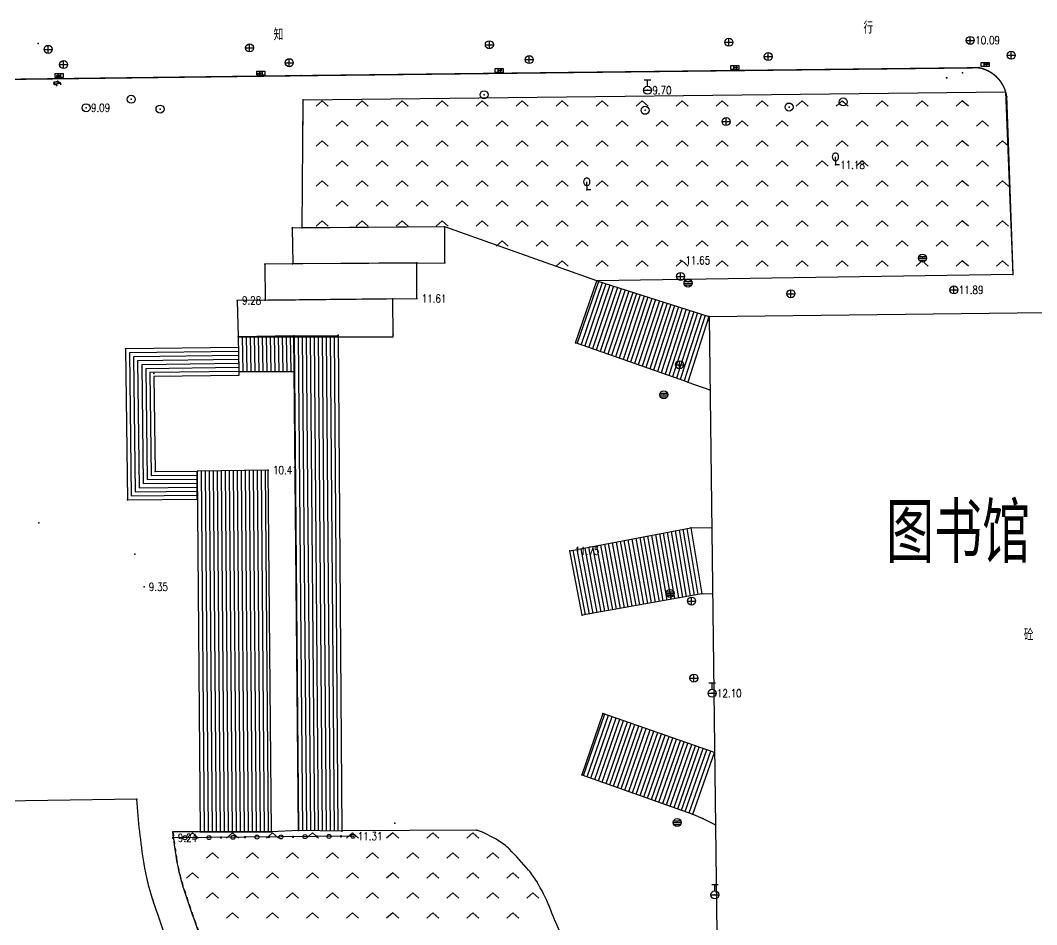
# Model space of a CAD drawing. Extents: x 940 to 2162, y 608 to 1562.
# Drawn here: x 1212.4 to 1339.4, y 1089.5 to 1202.5 of the extents above; entities that cross this region are included whole.
import ezdxf
from ezdxf.enums import TextEntityAlignment as Align

# ---------------------------------------------------------------- set-up
doc = ezdxf.new("R2010")
doc.units = 0
doc.header["$LTSCALE"] = 0.5
doc.header["$PDSIZE"] = 0.2
doc.linetypes.add('X6', pattern=[2, 1, -1])
doc.layers.get('0').update_dxf_attribs({"linetype": 'CONTINUOUS'})
doc.layers.add('ASSIST', color=7, linetype='CONTINUOUS', plot=False)
for name, color, linetype in [('COMPONENT', 4, 'CONTINUOUS'), ('DLSS', 4, 'CONTINUOUS'), ('GCD', 1, 'CONTINUOUS'), ('GXYZ', 2, 'CONTINUOUS'), ('JMD', 6, 'CONTINUOUS'), ('SXSS', 5, 'CONTINUOUS'), ('ZBTZ', 3, 'CONTINUOUS'), ('ZDH', 1, 'CONTINUOUS')]:
    doc.layers.add(name, color=color, linetype=linetype)
doc.styles.add('HZ', font='rs.shx', dxfattribs={"width": 0.8, "bigfont": 'hztxt.shx'})
doc.linetypes.add('653', pattern='A,2,[158,AAA.SHX,S=1,R=0,X=0,Y=0],2,[150,AAA.SHX,S=2.6,R=0,X=0,Y=2.6],1e-12', length=4.000000000001)

# ---------------------------------------------------------------- blocks, each defined once
blk = doc.blocks.new('gc041')
for p, q in [((-1, 0.5), (1, 0.5)), ((-1, -0.5), (-1, 0.5)), ((-0.3300000000000001, 0.5), (-0.3300000000000001, -0.5)), ((0.3300000000000001, 0.5), (0.3300000000000001, -0.5)), ((1, 0.5), (1, -0.5)), ((1, -0.5), (-1, -0.5))]:
    blk.add_line(p, q)
blk = doc.blocks.new('gc043')
for p, q in [((-1, 0), (1, 0)), ((-8.881784197001252e-16, -1), (-8.881784197001252e-16, 1))]:
    blk.add_line(p, q)
blk.add_circle((0, 0), 1)
blk = doc.blocks.new('gc170')
at = {"linetype": 'Continuous'}
blk.add_circle((0, 0), 0.5, dxfattribs=at)
blk = doc.blocks.new('gc253')
at = {"const_width": 0.3}
blk.add_lwpolyline([(-0.15, 0, 0.9999999999999999), (0.15, 0, 0.9999999999999999)], format="xyb", close=True, dxfattribs=at)
blk = doc.blocks.new('gcbj0103')
for p, q in [((-1, 0), (1, 0)), ((-0.9009279699931145, 0.4339686542644392), (0.9009279699931145, 0.4339686542644392)), ((-0.8840719287007586, -0.4673508584386283), (0.8840719287007586, -0.4673508584386283))]:
    blk.add_line(p, q)
blk.add_circle((0, 0), 1)
blk = doc.blocks.new('gcbj0102')
for p, q in [((-1, 0), (1, 0)), ((-8.881784197001252e-16, -1), (-8.881784197001252e-16, 1))]:
    blk.add_line(p, q)
blk.add_circle((0, 0), 1)
blk = doc.blocks.new('gc133')
for p, q in [((-0.8, 2.6), (0.8, 2.6)), ((0, 1), (0, 2.6)), ((-1, 0), (1, 0))]:
    blk.add_line(p, q)
blk.add_circle((0, 0), 1)
blk = doc.blocks.new('gc188')
blk.add_circle((0, 0), 1)
blk = doc.blocks.new('gcbj0612')
for p, q in [((-0.7458569407542344, 0.2598197386311203), (0.1571368456564155, 0.5260803049821767)), ((-0.5670090337425311, -0.3368004811462534), (0.3359847526681197, -0.07053991479519683))]:
    blk.add_line(p, q)
at = {"flags": 128}
for points in [[(-0.7347474870311482, 0.2633573525126936), (-0.7654477018694417, 0.2497338557431057), (-0.7922594463429147, 0.2256723448834808), (-0.8142136741489769, 0.1920424656279407), (-0.8305169022935347, 0.1500596894345765), (-0.8405798896337973, 0.1012413832200727), (-0.8440389335884295, 0.0473519677658778), (-0.8407690152964601, -0.009660853045991229), (-0.8308883181246497, -0.06773648732593768), (-0.814753956212693, -0.1247759303364951), (-0.792949067437758, -0.1787176279924427), (-0.7662617372922544, -0.2276119867967721), (-0.7356565154208012, -0.2696918372292857), (-0.7022395542829606, -0.3034363038573714), (-0.667218629921297, -0.32762577373674), (-0.6318594897883695, -0.341385976400902), (-0.597440105335923, -0.3442195822737164), (-0.5652044827969005, -0.3360241774560515), (-0.5363177015589574, -0.3170959652309367), (-0.5118238051598076, -0.2881190605051636), (-0.4926080668335409, -0.2501407641141103), (-0.4793649934293864, -0.2045337106408359), (-0.4725732241246614, -0.1529462578258831), (-0.4724782311578211, -0.09724291062378158), (-0.4790834478221888, -0.03943693313607093), (-0.4921501443777901, 0.01838241599883774), (-0.5112060563661598, 0.07412539485636405), (-0.5355624534783437, 0.1257773069436822), (-0.564339032062734, 0.1714713175802123), (-0.5964957315926463, 0.2095559261669666), (-0.6308703251636065, 0.2386546557211399), (-0.66622042540183, 0.2577158023406442), (-0.7012683875809196, 0.2660504465233174)], [(-0.7125718318520766, 0.1761321249843057), (-0.7241168407460936, 0.1668597046865807), (-0.745193987841973, 0.1209817677679187), (-0.7534887512468319, 0.03866720824729918), (-0.7401951170540225, -0.05999870397622241), (-0.7047586472457568, -0.1530508592238461), (-0.6581541844915546, -0.221393572121191), (-0.6178041203861657, -0.2514852704528304), (-0.6030864599991925, -0.255005689588497), (-0.5915354121203765, -0.2446691776438211), (-0.5705369717625195, -0.1991121883041005), (-0.5617865780718726, -0.1168371180043832), (-0.5758802286178867, -0.01824664557686012), (-0.6106642327333984, 0.07512669735982255), (-0.6576933486222306, 0.1429505950606318), (-0.6978411817650052, 0.1735142059068034)]]:
    blk.add_lwpolyline(points, close=True, dxfattribs=at)
blk.add_lwpolyline([(0.2976538328897113, -0.08184233189102658), (0.3292567688137712, -0.07128064146669666), (0.3572731540031045, -0.05010334967069735), (0.3806905114285786, -0.01907577727292048), (0.3986625671574198, 0.02068077816771621), (0.4105398336319445, 0.06772956459097876), (0.4158930813354581, 0.1203702978531348), (0.4145288506087493, 0.1767006078638088), (0.4064964430395817, 0.2346847878555393), (0.3920861397651343, 0.2922273622736473), (0.3718187110757077, 0.347248814635126), (0.3464265964294601, 0.3977607386466923), (0.3168274350088444, 0.4419376967148312), (0.2840909033912433, 0.4781831889713879), (0.2494000587788014, 0.5051873487768452), (0.2140085847946537, 0.5219742796581471), (0.1791954849288626, 0.5279373229834932), (0.1462188609561151, 0.522860981844562)], dxfattribs=at)
at = {"extrusion": (0, 0, -1), "flags": 128}
blk.add_lwpolyline([(-0.4023446645690179, 0.2541732805644537), (-0.506423858782463, 0.2825473205747729), (-0.605374279677756, 0.2943829550181719), (-0.694067153936745, 0.2731417783277305), (-0.7671658848188543, 0.2032230796242877), (-0.8136418622158144, 0.0947083865141137), (-0.8162163030180236, -0.01412013098298046), (-0.7955409019545915, -0.05623803400928667), (-0.7572906624563336, -0.08353754529338582), (-0.7022098950160722, -0.09255065438953097), (-0.6427814281366047, -0.08578044505304958), (-0.5944132513682155, -0.06721795822032182), (-0.5725133542611899, -0.04085423482772797), (-0.5878949997979642, -0.01110048940547274), (-0.6314281318417642, 0.01580830840407455), (-0.6885730347363492, 0.03314249225611873), (-0.7452185545258577, 0.03448630897047184), (-0.7945621382187175, 0.01877631431858339), (-0.8359231746992085, -0.01056765322274296), (-0.8927311324439069, -0.09592453278434072), (-0.9118600060691657, -0.1933414949939753), (-0.8975803125531636, -0.286512028175167), (-0.8661122684509532, -0.3768418472422602)], dxfattribs=at)
blk.add_lwpolyline([(-0.09282248118870484, -0.1969798290674589), (-0.2215975466818496, -0.5397991055343048), (0.05032784705915372, -0.5397991055343048)], close=True)
blk = doc.blocks.new('gc143')
for p, q in [((2.498001805406602e-16, 1), (9.593355060531668e-17, 2)), ((2.498001805406602e-16, 1), (2.498001805406602e-16, 0)), ((1, 0), (0, 0))]:
    blk.add_line(p, q)
for centre, start, end in [((0.2249999999999998, 2), 102.6803834918198, 257.3196165081802), ((-0.2249999999999998, 2), 282.6803834918198, 77.31961650818025)]:
    blk.add_arc(centre, 1.025, start, end)
blk = doc.blocks.new('gc211')
for p, q in [((0, 0), (-1.5, -1.322875655532295)), ((1.5, -1.322875655532295), (0, 0))]:
    blk.add_line(p, q)
blk = doc.blocks.new('GC200')
at = {"linetype": 'Continuous', "const_width": 0.2, "flags": 128}
blk.add_lwpolyline([(-0.1, 0, 1), (0.1, 0, 1)], format="xyb", close=True, dxfattribs=at)

msp = doc.modelspace()

# ---------------------------------------------------------------- linework, layer by layer
at = {"layer": 'ASSIST', "linetype": 'Continuous', "flags": 128}
for points in [[(1284.404, 1169.966), (1298.422, 1165.515), (1295.791, 1157.315), (1281.764, 1162.245)], [(1246.557, 1163.095), (1239.591, 1162.991), (1239.664336499886, 1158.642220064942), (1246.63, 1158.636)], [(1246.557, 1163.095), (1252.085, 1163.163), (1252.559, 1101.186), (1247.114, 1101.293)], [(1243.349, 1146.323), (1234.456774915872, 1146.197842295559), (1234.846, 1101.117), (1243.755, 1101.129)], [(1281.046, 1136.227), (1296.152, 1139.122), (1297.538, 1130.878), (1282.584, 1128.178)], [(1282.52, 1108.229), (1296.412, 1103.335), (1299.108, 1111.042), (1285.178, 1115.92)]]:
    msp.add_lwpolyline(points, close=True, dxfattribs=at)
at = {"layer": 'ASSIST', "linetype": 'Continuous', "elevation": 11.308, "flags": 128}
msp.add_lwpolyline([(1253.943, 1100.563), (1231.46, 1100.355)], dxfattribs=at)
at = {"layer": 'DLSS', "linetype": 'Continuous', "const_width": 0.175, "elevation": 8.675, "flags": 128}
for points in [[(1247.448, 1195.631), (1332.134, 1196.623)], [(1185.317057667179, 1194.846616065992), (1247.448, 1195.631)]]:
    msp.add_lwpolyline(points, dxfattribs=at)
at = {"layer": 'DLSS', "linetype": 'Continuous', "const_width": 0.175, "flags": 128}
msp.add_lwpolyline([(1332.134, 1196.623, -0.07252902383350074), (1333.310578786159, 1196.226751457257, -0.07252902383337431), (1334.325, 1195.511, -0.08404957949850109), (1335.187057903323, 1194.3623725302, -0.08404957949852739), (1335.623, 1192.994)], format="xyb", dxfattribs=at)
at = {"layer": 'DLSS', "linetype": 'Continuous', "flags": 128}
for points, const_width in [([(1247.723, 1192.593), (1247.582, 1176.622)], 0.125), ([(1335.623, 1192.994), (1336.411, 1170.791)], 0.175)]:
    msp.add_lwpolyline(points, dxfattribs=dict(at, const_width=const_width))
at = {"layer": 'DLSS', "linetype": '653', "flags": 128}
for points in [[(1246.357, 1176.587), (1246.414, 1172.132), (1265.403, 1172.24), (1265.403, 1176.754)], [(1242.921, 1172.075), (1242.96, 1167.589), (1261.939, 1167.763), (1261.911, 1172.24)], [(1239.47, 1167.531), (1239.591, 1162.991), (1258.972, 1162.989193511341), (1258.919, 1167.739)]]:
    msp.add_lwpolyline(points, close=True, dxfattribs=at)
at = {"layer": 'DLSS', "linetype": 'X6'}
msp.add_lwpolyline([(1231.442339983539, 1101.112415431564, 0.0101547436188976), (1231.905351416503, 1097.767838148523, 0.0407305857651772), (1232.847726063878, 1093.905033140159, 0.00828860854737211), (1236.331217537194, 1083.971487408254, 0.0258568189822041), (1237.51280466065, 1081.219523863923, 0.02068387521113871), (1241.734020343857, 1073.467287938471, 0.01668109242126981), (1247.750201564051, 1064.149936484005, 0.01010967273628), (1252.129323546619, 1058.104853257066, 0.01506116806853047), (1255.184301188967, 1054.305792788173, 0.030344512713543), (1256.101985990634, 1053.355703959111, 0.007073028275901927), (1261.838761646741, 1048.243117166788, 0.06529619797179755), (1266.378797715239, 1045.246673112288, 0.04505170590549292), (1274.487899702196, 1042.167262239058, 0.04505170590549292)], format="xyb", dxfattribs=at)
at = {"layer": 'JMD', "linetype": 'Continuous'}
for p, q in [((1284.601937339563, 1169.903150870424), (1281.962064421605, 1162.175387281777)), ((1285.078491224406, 1169.751835323168), (1282.438924269135, 1162.007787720337)), ((1284.404, 1169.966), (1298.422, 1165.515)), ((1285.555045109249, 1169.600519775912), (1282.915784116666, 1161.840188158896)), ((1286.031598994091, 1169.449204228656), (1283.392643964197, 1161.672588597455)), ((1286.508152878934, 1169.2978886814), (1283.869503811728, 1161.504989036015)), ((1286.984706763777, 1169.146573134144), (1284.346363659259, 1161.337389474574)), ((1287.461260648619, 1168.995257586888), (1284.82322350679, 1161.169789913134)), ((1287.937814533462, 1168.843942039632), (1285.300083354321, 1161.002190351693)), ((1288.414368418304, 1168.692626492376), (1285.776943201852, 1160.834590790252)), ((1288.890922303147, 1168.54131094512), (1286.253803049382, 1160.666991228812)), ((1289.36747618799, 1168.389995397864), (1286.730662896913, 1160.499391667371)), ((1289.844030072832, 1168.238679850608), (1287.207522744444, 1160.331792105931)), ((1290.320583957675, 1168.087364303352), (1287.684382591975, 1160.16419254449)), ((1290.797137842518, 1167.936048756096), (1288.161242439506, 1159.996592983049)), ((1291.27369172736, 1167.78473320884), (1288.638102287037, 1159.828993421609)), ((1291.750245612203, 1167.633417661584), (1289.114962134568, 1159.661393860168)), ((1292.226799497046, 1167.482102114328), (1289.591821982099, 1159.493794298728)), ((1292.703353381888, 1167.330786567072), (1290.068681829629, 1159.326194737287)), ((1293.179907266731, 1167.179471019816), (1290.54554167716, 1159.158595175847)), ((1293.656461151573, 1167.02815547256), (1291.022401524691, 1158.990995614406)), ((1294.133015036416, 1166.876839925304), (1291.499261372222, 1158.823396052965)), ((1294.609568921259, 1166.725524378048), (1291.976121219753, 1158.655796491525)), ((1295.086122806101, 1166.574208830792), (1292.452981067284, 1158.488196930084)), ((1295.562676690944, 1166.422893283536), (1292.929840914815, 1158.320597368644)), ((1296.039230575787, 1166.27157773628), (1293.406700762346, 1158.152997807203)), ((1296.515784460629, 1166.120262189024), (1293.883560609876, 1157.985398245762)), ((1296.992338345472, 1165.968946641768), (1294.360420457407, 1157.817798684322)), ((1297.468892230315, 1165.817631094512), (1294.837280304938, 1157.650199122881)), ((1297.945446115157, 1165.666315547256), (1295.314140152469, 1157.482599561441)), ((1298.422, 1165.515), (1295.791, 1157.315)), ((1246.557, 1163.095), (1239.591, 1162.991)), ((1239.591, 1162.991), (1239.664336499886, 1158.642220064942)), ((1240.090944285639, 1162.998463997374), (1240.164256635196, 1158.641773655823)), ((1240.590888571278, 1163.005927994748), (1240.664176770505, 1158.641327246704)), ((1241.090832856917, 1163.013391992122), (1241.164096905815, 1158.640880837585)), ((1241.590777142556, 1163.020855989495), (1241.664017041125, 1158.640434428466)), ((1242.090721428195, 1163.02831998687), (1242.163937176434, 1158.639988019346)), ((1242.590665713835, 1163.035783984243), (1242.663857311744, 1158.639541610227)), ((1243.090609999474, 1163.043247981617), (1243.163777447054, 1158.639095201108)), ((1243.590554285113, 1163.050711978991), (1243.663697582363, 1158.638648791989)), ((1244.090498570752, 1163.058175976365), (1244.163617717673, 1158.63820238287)), ((1244.590442856391, 1163.065639973739), (1244.663537852982, 1158.63775597375)), ((1245.09038714203, 1163.073103971113), (1245.163457988292, 1158.637309564631)), ((1245.590331427669, 1163.080567968487), (1245.663378123602, 1158.636863155512)), ((1246.090275713308, 1163.08803196586), (1246.163298258911, 1158.636416746393)), ((1246.557, 1163.095), (1252.085, 1163.163)), ((1246.585416068817, 1163.095349546433), (1247.141989416553, 1101.292449978407)), ((1247.085378244379, 1163.101499587666), (1247.634444924139, 1101.282772707643)), ((1247.585340419941, 1163.107649628899), (1248.126900431725, 1101.273095436879)), ((1248.085302595503, 1163.113799670133), (1248.619355939311, 1101.263418166114)), ((1248.585264771065, 1163.119949711366), (1249.111811446897, 1101.25374089535)), ((1249.085226946627, 1163.1260997526), (1249.604266954484, 1101.244063624586)), ((1249.585189122189, 1163.132249793833), (1250.09672246207, 1101.234386353821)), ((1250.085151297752, 1163.138399835066), (1250.589177969656, 1101.224709083057)), ((1250.585113473314, 1163.1445498763), (1251.081633477242, 1101.215031812293)), ((1251.085075648876, 1163.150699917533), (1251.574088984828, 1101.205354541529)), ((1251.585037824438, 1163.156849958767), (1252.066544492414, 1101.195677270764)), ((1252.085, 1163.163), (1252.559, 1101.186)), ((1295.791, 1157.315), (1281.764, 1162.245)), ((1239.628, 1161.642), (1239.670392583201, 1158.142256742432)), ((1239.664336499886, 1158.642220064942), (1246.63, 1158.636)), ((1243.349, 1146.323), (1234.456774915872, 1146.197842295559)), ((1234.49, 1142.698), (1234.456774915872, 1146.197842295559)), ((1234.456774915872, 1146.197842295559), (1234.846, 1101.117)), ((1234.956725397111, 1146.204879078139), (1235.346893622824, 1101.117674679927)), ((1235.456675878349, 1146.211915860718), (1235.847787245648, 1101.118349359855)), ((1235.956626359588, 1146.218952643298), (1236.348680868472, 1101.119024039782)), ((1236.456576840827, 1146.225989425878), (1236.849574491297, 1101.11969871971)), ((1236.956527322066, 1146.233026208457), (1237.350468114121, 1101.120373399637)), ((1237.456477803305, 1146.240062991037), (1237.851361736945, 1101.121048079565)), ((1237.956428284544, 1146.247099773617), (1238.352255359769, 1101.121722759492)), ((1238.456378765782, 1146.254136556196), (1238.853148982593, 1101.12239743942)), ((1238.956329247021, 1146.261173338776), (1239.354042605417, 1101.123072119347)), ((1239.45627972826, 1146.268210121355), (1239.854936228242, 1101.123746799275)), ((1239.956230209499, 1146.275246903935), (1240.355829851066, 1101.124421479202)), ((1240.456180690738, 1146.282283686515), (1240.85672347389, 1101.12509615913)), ((1240.956131171976, 1146.289320469094), (1241.357617096714, 1101.125770839057)), ((1241.456081653215, 1146.296357251674), (1241.858510719538, 1101.126445518985)), ((1241.956032134454, 1146.303394034253), (1242.359404342362, 1101.127120198912)), ((1242.455982615693, 1146.310430816833), (1242.860297965186, 1101.127794878839)), ((1242.955933096932, 1146.317467599413), (1243.361191588011, 1101.128469558767)), ((1281.046, 1136.227), (1296.152, 1139.122)), ((1289.768175683069, 1137.898567496524), (1291.218411172026, 1129.736974867224)), ((1290.259239092064, 1137.992677689099), (1291.704533389562, 1129.824746031284)), ((1290.750302501059, 1138.086787881674), (1292.190655607099, 1129.912517195344)), ((1291.241365910053, 1138.180898074249), (1292.676777824635, 1130.000288359403)), ((1291.732429319048, 1138.275008266824), (1293.162900042171, 1130.088059523463)), ((1292.223492728043, 1138.369118459399), (1293.649022259708, 1130.175830687522)), ((1292.714556137037, 1138.463228651974), (1294.135144477244, 1130.263601851582)), ((1293.205619546032, 1138.557338844549), (1294.621266694781, 1130.351373015642)), ((1293.696682955027, 1138.651449037125), (1295.107388912317, 1130.439144179702)), ((1294.187746364021, 1138.7455592297), (1295.593511129854, 1130.526915343761)), ((1294.678809773016, 1138.839669422275), (1296.07963334739, 1130.614686507821)), ((1295.169873182011, 1138.93377961485), (1296.565755564927, 1130.702457671881)), ((1295.660936591005, 1139.027889807425), (1297.051877782463, 1130.79022883594)), ((1296.152, 1139.122), (1297.538, 1130.878)), ((1283.384351366138, 1136.675134993047), (1284.898822344051, 1128.595949734448)), ((1283.875414775133, 1136.769245185622), (1285.384944561587, 1128.683720898508)), ((1284.366478184128, 1136.863355378197), (1285.871066779124, 1128.771492062568)), ((1284.857541593123, 1136.957465570773), (1286.35718899666, 1128.859263226627)), ((1285.348605002117, 1137.051575763348), (1286.843311214197, 1128.947034390687)), ((1285.839668411112, 1137.145685955923), (1287.329433431733, 1129.034805554747)), ((1286.330731820106, 1137.239796148498), (1287.81555564927, 1129.122576718806)), ((1286.821795229101, 1137.333906341073), (1288.301677866806, 1129.210347882866)), ((1287.312858638096, 1137.428016533648), (1288.787800084343, 1129.298119046926)), ((1287.803922047091, 1137.522126726223), (1289.27392230188, 1129.385890210985)), ((1288.294985456085, 1137.616236918798), (1289.760044519416, 1129.473661375045)), ((1288.78604886508, 1137.710347111373), (1290.246166736953, 1129.561432539105)), ((1289.277112274075, 1137.804457303949), (1290.732288954489, 1129.649203703164)), ((1281.42009773016, 1136.298694222747), (1282.954333473905, 1128.244865078209)), ((1281.911161139154, 1136.392804415322), (1283.440455691441, 1128.332636242269)), ((1282.402224548149, 1136.486914607897), (1283.926577908978, 1128.420407406329)), ((1282.893287957144, 1136.581024800472), (1284.412700126514, 1128.508178570389)), ((1297.538, 1130.878), (1282.584, 1128.178)), ((1282.735843559411, 1108.152960669468), (1285.394433975137, 1115.844209265563)), ((1283.207435160811, 1107.986824094658), (1285.867315562201, 1115.678615842612)), ((1283.67902676221, 1107.820687519849), (1286.340197149265, 1115.513022419662)), ((1284.15061836361, 1107.65455094504), (1286.813078736329, 1115.347428996711)), ((1284.622209965009, 1107.488414370231), (1287.285960323394, 1115.181835573761)), ((1299.108, 1111.042), (1285.178, 1115.92)), ((1285.093801566409, 1107.322277795421), (1287.758841910458, 1115.01624215081)), ((1285.565393167809, 1107.156141220612), (1288.231723497522, 1114.85064872786)), ((1286.036984769208, 1106.990004645803), (1288.704605084586, 1114.685055304909)), ((1286.508576370608, 1106.823868070994), (1289.177486671651, 1114.519461881959)), ((1286.980167972008, 1106.657731496185), (1289.650368258715, 1114.353868459008)), ((1287.451759573407, 1106.491594921375), (1290.123249845779, 1114.188275036058)), ((1287.923351174807, 1106.325458346566), (1290.596131432843, 1114.022681613108)), ((1288.394942776207, 1106.159321771757), (1291.069013019908, 1113.857088190157)), ((1288.866534377606, 1105.993185196948), (1291.541894606972, 1113.691494767207)), ((1289.338125979006, 1105.827048622138), (1292.014776194036, 1113.525901344256)), ((1289.809717580405, 1105.660912047329), (1292.4876577811, 1113.360307921306)), ((1290.281309181805, 1105.49477547252), (1292.960539368165, 1113.194714498356)), ((1290.752900783204, 1105.328638897711), (1293.433420955229, 1113.029121075405)), ((1291.224492384604, 1105.162502322901), (1293.906302542293, 1112.863527652455)), ((1291.696083986004, 1104.996365748092), (1294.379184129357, 1112.697934229504)), ((1292.167675587403, 1104.830229173283), (1294.852065716422, 1112.532340806554)), ((1292.639267188803, 1104.664092598474), (1295.324947303486, 1112.366747383603)), ((1293.110858790203, 1104.497956023665), (1295.79782889055, 1112.201153960653)), ((1293.582450391602, 1104.331819448855), (1296.270710477614, 1112.035560537703)), ((1294.054041993002, 1104.165682874046), (1296.743592064679, 1111.869967114752)), ((1294.525633594402, 1103.999546299237), (1297.216473651743, 1111.704373691802)), ((1294.997225195801, 1103.833409724428), (1297.689355238807, 1111.538780268851)), ((1295.468816797201, 1103.667273149618), (1298.162236825871, 1111.373186845901)), ((1295.9404083986, 1103.501136574809), (1298.635118412936, 1111.20759342295)), ((1296.412, 1103.335), (1299.108, 1111.042)), ((1282.52, 1108.229), (1296.412, 1103.335)), ((1234.846, 1101.117), (1243.755, 1101.129)), ((1252.559, 1101.186), (1247.114, 1101.293))]:
    msp.add_line(p, q, dxfattribs=at)
at = {"layer": 'JMD', "linetype": 'Continuous', "flags": 128}
msp.add_lwpolyline([(1298.439, 1165.505), (1299.459, 1085.039), (1379.986, 1086.001), (1378.968, 1166.442)], close=True, dxfattribs=at)
at = {"layer": 'JMD', "color": 7, "linetype": 'Continuous', "elevation": 9.345, "flags": 128}
msp.add_lwpolyline([(1239.628, 1161.642), (1225.511, 1161.471), (1225.747, 1142.615), (1234.49, 1142.698)], dxfattribs=at)
at = {"layer": 'JMD', "linetype": 'Continuous', "elevation": 9.345, "flags": 128}
for points in [[(1239.634056083314, 1161.14203667749), (1226.017220828512, 1160.977095200649), (1226.240722260658, 1143.119709588168), (1234.48525355941, 1143.197977470794)], [(1239.640112166629, 1160.642073354981), (1226.523441657024, 1160.483190401298), (1226.734444521316, 1143.624419176337), (1234.48050711882, 1143.697954941588)], [(1239.646168249943, 1160.142110032471), (1227.029662485536, 1159.989285601946), (1227.228166781974, 1144.129128764506), (1234.475760678231, 1144.197932412383)], [(1239.652224333257, 1159.642146709961), (1227.535883314048, 1159.495380802595), (1227.721889042632, 1144.633838352674), (1234.471014237641, 1144.697909883177)], [(1239.658280416572, 1159.142183387452), (1228.04210414256, 1159.001476003244), (1228.21561130329, 1145.138547940842), (1234.466267797051, 1145.197887353971)], [(1239.664336499886, 1158.642220064942), (1228.548324971073, 1158.507571203893), (1228.709333563949, 1145.643257529011), (1234.461521356462, 1145.697864824765)], [(1239.670392583201, 1158.142256742432), (1229.054545799585, 1158.013666404542), (1229.203055824607, 1146.147967117179), (1234.456774915872, 1146.197842295559)]]:
    msp.add_lwpolyline(points, dxfattribs=at)
at = {"layer": 'JMD', "linetype": 'Continuous', "flags": 128}
for points in [[(1295.791, 1157.315), (1298.547, 1156.373)], [(1296.152, 1139.122), (1298.773014007352, 1139.155224396484)], [(1297.538, 1130.878), (1298.87772216607, 1130.894982534355)], [(1296.412, 1103.335), (1297.65, 1102.785)], [(1297.65, 1102.785), (1299.244148427952, 1101.988261369034)]]:
    msp.add_lwpolyline(points, dxfattribs=at)
at = {"layer": 'SXSS', "linetype": 'Continuous', "flags": 128}
msp.add_lwpolyline([(1226.94, 1105.19), (1204.667, 1104.851)], dxfattribs=at)
msp.add_lwpolyline([(1273.379, 1038.205, -0.0450517059055253), (1264.578136954541, 1041.547105377339, -0.06529619797180936), (1259.145, 1045.133, -0.007073028275960347), (1253.321323756598, 1050.32303217654, -0.03034451271392348), (1252.057, 1051.632, -0.01506116806880666), (1248.846722736518, 1055.624185499768, -0.01010967273647279), (1244.37, 1061.804, -0.01668109242131779), (1238.204938636572, 1071.351924399052, -0.0206838752112171), (1233.821, 1079.403, -0.0258568189824147), (1232.471630786117, 1082.545734725809, -0.008288608547429337), (1228.943, 1092.608, -0.04073058576520912), (1227.842009878386, 1097.120971744071, -0.02327741048466224), (1226.94, 1105.19)], format="xyb", dxfattribs=at)
at = {"layer": 'ZBTZ', "linetype": 'Continuous', "flags": 128}
msp.add_lwpolyline([(1247.582, 1176.622), (1247.723, 1192.593), (1335.485815749684, 1193.621041390828), (1336.411, 1170.791), (1284.404, 1169.966), (1265.403, 1176.754)], close=True, dxfattribs=at)
msp.add_lwpolyline([(1281.254999999998, 1085.609000000005, -0.02251387275069664), (1278.493778335071, 1091.718504395878, 0.04250125277636865), (1276.900999999999, 1094.898000000002, 0.03830096972879477), (1275.882265383118, 1096.307246769825, 0.0187186937483034), (1273.486000000001, 1098.932, 0.06478926963487577), (1272.071224961378, 1100.039206577459, 0.03935774912512944), (1269.423, 1101.338), (1252.602000000004, 1101.221), (1252.558727978219, 1101.221567708741), (1252.559, 1101.186), (1247.113999999998, 1101.293), (1243.755000000002, 1101.129), (1234.846, 1101.117), (1231.399515627454, 1101.112357749189, 0.0101696306885328), (1231.863343192099, 1097.761150620828, 0.04073058576520844), (1232.80735766088, 1093.891623964804, 0.008288608547429396), (1236.29131579996, 1083.956747485939, 0.02585681898241449)], format="xyb", dxfattribs=at)
at = {"layer": 'ZDH', "linetype": 'Continuous'}
for p in [(1214.595, 1199.67, 8.979), (1215.85, 1198.922, 8.99), (1215.854, 1198.909, 8.961), (1215.854, 1198.909, 8.961), (1215.854, 1198.909, 8.961), (1215.854, 1198.909, 8.961), (1215.854, 1198.909, 8.961), (1215.854, 1198.909, 8.961), (1215.854, 1198.909, 8.961), (1241.021, 1199.092, 9.146), (1241.021, 1199.092, 9.146), (1241.021, 1199.092, 9.146), (1241.021, 1199.092, 9.146), (1241.021, 1199.092, 9.146), (1241.021, 1199.092, 9.146), (1241.021, 1199.092, 9.146), (1241.022, 1199.108, 9.176), (1270.98, 1199.491, 9.397), (1270.984, 1199.5, 9.424), (1270.984, 1199.5, 9.424), (1300.906, 1199.775, 9.708), (1300.906, 1199.775, 9.708), (1300.912, 1199.802, 9.687), (1331.069, 1200.038, 10.076), (1331.102, 1200.061, 10.091), (1331.102, 1200.061, 10.091), (1275.969, 1197.634, 9.436), (1275.969, 1197.634, 9.436), (1275.97, 1197.637, 9.41), (1305.808, 1198.029, 9.733), (1305.808, 1198.029, 9.733), (1305.821, 1198.022, 9.709), (1336.185, 1198.182, 10.135), (1336.225, 1198.159, 10.152), (1336.225, 1198.159, 10.152), (1217.759, 1197.011, 8.918), (1217.759, 1197.011, 8.918), (1217.759, 1197.011, 8.918), (1217.759, 1197.011, 8.918), (1217.759, 1197.011, 8.918), (1217.759, 1197.011, 8.918), (1217.759, 1197.011, 8.918), (1217.782, 1197.015, 8.941), (1245.973, 1197.243, 9.151), (1245.973, 1197.243, 9.151), (1245.973, 1197.243, 9.151), (1245.973, 1197.243, 9.151), (1245.973, 1197.243, 9.151), (1245.973, 1197.243, 9.151), (1245.973, 1197.243, 9.151), (1245.977, 1197.255, 9.19), (1301.64, 1196.657, 9.649), (1301.64, 1196.657, 9.649), (1301.641, 1196.65, 9.63), (1301.939, 1196.653, 9.646), (1301.939, 1196.653, 9.646), (1332.134, 1196.623, 10.055), (1332.134, 1196.623, 10.055), (1332.173, 1196.635, 10.055), (1332.173, 1196.635, 10.055), (1332.918, 1197.013, 10.047), (1332.936, 1197.049, 10.07), (1332.936, 1197.049, 10.07), (1333.251, 1197.049, 10.073), (1333.251, 1197.049, 10.073), (1216.916, 1195.618, 8.853), (1216.916, 1195.618, 8.853), (1216.916, 1195.618, 8.853), (1216.916, 1195.618, 8.853), (1216.916, 1195.618, 8.853), (1216.916, 1195.618, 8.853), (1216.916, 1195.618, 8.853), (1217.22, 1195.641, 8.887), (1217.246, 1195.627, 8.857), (1217.246, 1195.627, 8.857), (1217.246, 1195.627, 8.857), (1217.246, 1195.627, 8.857), (1217.246, 1195.627, 8.857), (1217.246, 1195.627, 8.857), (1217.246, 1195.627, 8.857), (1242.11, 1195.914, 9.076), (1242.11, 1195.914, 9.076), (1242.11, 1195.914, 9.076), (1242.11, 1195.914, 9.076), (1242.11, 1195.914, 9.076), (1242.11, 1195.914, 9.076), (1242.11, 1195.914, 9.076), (1242.423, 1195.924, 9.113), (1242.437, 1195.928, 9.079), (1242.437, 1195.928, 9.079), (1242.437, 1195.928, 9.079), (1242.437, 1195.928, 9.079), (1242.437, 1195.928, 9.079), (1242.437, 1195.928, 9.079), (1242.437, 1195.928, 9.079), (1247.448, 1195.631, 9.138), (1247.448, 1195.631, 9.138), (1247.448, 1195.631, 9.138), (1247.448, 1195.631, 9.138), (1247.448, 1195.631, 9.138), (1247.448, 1195.631, 9.138), (1247.448, 1195.631, 9.138), (1272.187, 1196.297, 9.357), (1272.187, 1196.297, 9.357), (1272.197, 1196.286, 9.337), (1272.485, 1196.298, 9.36), (1272.485, 1196.298, 9.36), (1328.122, 1195.362, 10.129), (1328.122, 1195.362, 10.129), (1328.134, 1195.362, 10.129), (1328.134, 1195.362, 10.129), (1328.134, 1195.362, 10.129), (1328.134, 1195.362, 10.129), (1328.146, 1195.354, 10.121), (1328.146, 1195.354, 10.121), (1328.146, 1195.354, 10.121), (1328.146, 1195.354, 10.121), (1328.146, 1195.354, 10.121), (1328.146, 1195.354, 10.121), (1328.146, 1195.354, 10.121), (1330.1, 1195.986, 10.039), (1330.1, 1195.986, 10.039), (1334.325, 1195.511, 10.121), (1334.325, 1195.511, 10.121), (1216.957, 1194.68, 8.995), (1216.957, 1194.68, 8.995), (1216.957, 1194.68, 8.995), (1216.957, 1194.68, 8.995), (1216.957, 1194.68, 8.995), (1216.957, 1194.68, 8.995), (1216.957, 1194.68, 8.995), (1290.743, 1193.803, 9.696), (1290.743, 1193.803, 9.696), (1226.229, 1192.676, 9.117), (1226.229, 1192.676, 9.117), (1226.229, 1192.676, 9.117), (1226.229, 1192.676, 9.117), (1226.229, 1192.676, 9.117), (1226.229, 1192.676, 9.117), (1226.229, 1192.676, 9.117), (1247.723, 1192.593, 9.285), (1247.723, 1192.593, 9.285), (1247.723, 1192.593, 9.285), (1247.723, 1192.593, 9.285), (1247.723, 1192.593, 9.285), (1247.723, 1192.593, 9.285), (1247.723, 1192.593, 9.285), (1270.325, 1193.252, 9.517), (1270.325, 1193.252, 9.517), (1335.623, 1192.994, 10.315), (1335.623, 1192.994, 10.315), (1220.595, 1191.617, 9.092), (1220.595, 1191.617, 9.092), (1220.595, 1191.617, 9.092), (1220.595, 1191.617, 9.092), (1220.595, 1191.617, 9.092), (1220.595, 1191.617, 9.092), (1220.595, 1191.617, 9.092), (1229.827, 1191.451, 9.155), (1229.827, 1191.451, 9.155), (1229.827, 1191.451, 9.155), (1229.827, 1191.451, 9.155), (1229.827, 1191.451, 9.155), (1229.827, 1191.451, 9.155), (1229.827, 1191.451, 9.155), (1290.436, 1191.298, 9.916), (1290.436, 1191.298, 9.916), (1308.436, 1191.714, 10.019), (1308.436, 1191.714, 10.019), (1315.195, 1192.342, 10.14), (1315.195, 1192.342, 10.14), (1300.566, 1189.891, 10.201), (1300.566, 1189.891, 10.201), (1314.226, 1184.478, 11.176), (1314.226, 1184.478, 11.176), (1283.157, 1181.361, 11.254), (1283.157, 1181.361, 11.254), (1246.357, 1176.587, 9.457), (1246.357, 1176.587, 9.457), (1246.357, 1176.587, 9.457), (1246.363, 1176.593, 9.449), (1246.363, 1176.593, 9.449), (1246.363, 1176.593, 9.449), (1246.363, 1176.593, 9.449), (1246.363, 1176.593, 9.449), (1246.363, 1176.593, 9.449), (1246.363, 1176.593, 9.449), (1247.582, 1176.622, 9.557), (1247.582, 1176.622, 9.557), (1247.582, 1176.622, 9.557), (1247.582, 1176.622, 9.557), (1247.582, 1176.622, 9.557), (1247.582, 1176.622, 9.557), (1247.582, 1176.622, 9.557), (1265.359, 1176.754, 11.576), (1265.359, 1176.754, 11.576), (1265.359, 1176.754, 11.576), (1261.911, 1172.24, 11.539), (1261.911, 1172.24, 11.539), (1261.911, 1172.24, 11.539), (1265.403, 1172.24, 11.598), (1265.403, 1172.24, 11.598), (1265.403, 1172.24, 11.598), (1294.884, 1172.542, 11.647), (1294.884, 1172.542, 11.647), (1325.105, 1172.821, 11.789), (1325.105, 1172.821, 11.789), (1242.918, 1172.087, 9.354), (1242.918, 1172.087, 9.354), (1242.918, 1172.087, 9.354), (1242.918, 1172.087, 9.354), (1242.918, 1172.087, 9.354), (1242.918, 1172.087, 9.354), (1242.918, 1172.087, 9.354), (1242.921, 1172.075, 9.364), (1242.921, 1172.075, 9.364), (1242.921, 1172.075, 9.364), (1246.39, 1172.121, 9.49), (1246.39, 1172.121, 9.49), (1246.39, 1172.121, 9.49), (1246.39, 1172.121, 9.49), (1246.39, 1172.121, 9.49), (1246.39, 1172.121, 9.49), (1246.39, 1172.121, 9.49), (1246.414, 1172.132, 9.505), (1246.414, 1172.132, 9.505), (1246.414, 1172.132, 9.505), (1284.404, 1169.966, 11.734), (1284.404, 1169.966, 11.734), (1294.883, 1170.539, 11.748), (1294.883, 1170.539, 11.748), (1295.805, 1169.706, 11.731), (1295.805, 1169.706, 11.731), (1336.411, 1170.791, 11.739), (1336.411, 1170.791, 11.739), (1308.654, 1168.378, 11.929), (1308.654, 1168.378, 11.929), (1329.03, 1168.85, 11.887), (1329.03, 1168.85, 11.887), (1239.47, 1167.531, 9.281), (1239.47, 1167.531, 9.281), (1239.47, 1167.531, 9.281), (1242.945, 1167.571, 9.428), (1242.945, 1167.571, 9.428), (1242.945, 1167.571, 9.428), (1242.945, 1167.571, 9.428), (1242.945, 1167.571, 9.428), (1242.945, 1167.571, 9.428), (1242.945, 1167.571, 9.428), (1242.96, 1167.589, 9.443), (1242.96, 1167.589, 9.443), (1242.96, 1167.589, 9.443), (1258.916, 1167.746, 11.592), (1258.916, 1167.746, 11.592), (1258.919, 1167.739, 11.6), (1258.919, 1167.739, 11.6), (1258.919, 1167.739, 11.6), (1261.926, 1167.767, 11.611), (1261.926, 1167.767, 11.611), (1261.939, 1167.763, 11.623), (1261.939, 1167.763, 11.623), (1261.939, 1167.763, 11.623), (1298.421, 1165.023, 17.248), (1298.421, 1165.023, 17.248), (1298.422, 1165.515, 12.118), (1298.422, 1165.515, 12.118), (1298.439, 1165.505, 12.106), (1298.439, 1165.505, 12.106), (1239.591, 1162.991, 9.331), (1239.591, 1162.991, 9.331), (1239.591, 1162.991, 9.331), (1246.557, 1163.095, 10.463), (1246.557, 1163.095, 10.463), (1246.557, 1163.095, 10.463), (1252.045, 1163.151, 11.449), (1252.045, 1163.151, 11.449), (1252.071, 1163.174, 11.587), (1252.071, 1163.174, 11.587), (1252.085, 1163.163, 11.594), (1252.085, 1163.163, 11.594), (1252.085, 1163.163, 11.594), (1258.959, 1163.231, 11.581), (1258.959, 1163.231, 11.581), (1258.972, 1163.218, 11.59), (1258.972, 1163.218, 11.59), (1258.972, 1163.218, 11.59), (1281.764, 1162.245, 11.754), (1281.764, 1162.245, 11.754), (1225.511, 1161.471, 9.265), (1225.511, 1161.471, 9.265), (1225.511, 1161.471, 9.265), (1239.628, 1161.642, 9.345), (1239.628, 1161.642, 9.345), (1239.628, 1161.642, 9.345), (1294.738, 1159.496, 11.797), (1294.738, 1159.496, 11.797), (1229.038, 1158.413, 10.426), (1229.038, 1158.413, 10.426), (1229.038, 1158.413, 10.426), (1246.63, 1158.636, 10.422), (1246.63, 1158.636, 10.422), (1246.63, 1158.636, 10.422), (1295.791, 1157.315, 17.243), (1295.791, 1157.315, 17.243), (1292.78, 1155.739, 11.768), (1292.78, 1155.739, 11.768), (1298.547, 1156.373, 17.255), (1298.547, 1156.373, 17.255), (1229.217, 1146.14, 10.429), (1229.217, 1146.14, 10.429), (1229.217, 1146.14, 10.429), (1243.349, 1146.323, 10.411), (1243.349, 1146.323, 10.411), (1243.349, 1146.323, 10.411), (1225.747, 1142.615, 9.22), (1225.747, 1142.615, 9.22), (1225.747, 1142.615, 9.22), (1234.49, 1142.698, 9.235), (1234.49, 1142.698, 9.235), (1234.49, 1142.698, 9.235), (1214.68, 1139.741, 9.182), (1214.68, 1139.741, 9.182), (1214.68, 1139.741, 9.182), (1214.68, 1139.741, 9.182), (1214.68, 1139.741, 9.182), (1214.68, 1139.741, 9.182), (1296.152, 1139.122, 17.246), (1296.152, 1139.122, 17.246), (1226.664, 1135.809, 9.183), (1226.664, 1135.809, 9.183), (1226.664, 1135.809, 9.183), (1281.046, 1136.227, 11.75), (1281.046, 1136.227, 11.75), (1227.829, 1131.731, 9.347), (1227.829, 1131.731, 9.347), (1293.562, 1130.909, 11.771), (1293.562, 1130.909, 11.771), (1297.538, 1130.878, 17.25), (1297.538, 1130.878, 17.25), (1296.248, 1129.951, 11.949), (1296.248, 1129.951, 11.949), (1282.584, 1128.178, 11.738), (1282.584, 1128.178, 11.738), (1296.537, 1120.32, 11.946), (1296.537, 1120.32, 11.946), (1298.82, 1118.426, 12.104), (1298.82, 1118.426, 12.104), (1285.178, 1115.92, 11.729), (1285.178, 1115.92, 11.729), (1299.108, 1111.042, 17.253), (1299.108, 1111.042, 17.253), (1282.52, 1108.229, 11.751), (1282.52, 1108.229, 11.751), (1226.94, 1105.19, 9.169), (1226.94, 1105.19, 9.169), (1226.94, 1105.19, 9.169), (1296.412, 1103.335, 17.244), (1296.412, 1103.335, 17.244), (1297.65, 1102.785, 17.247), (1297.65, 1102.785, 17.247), (1234.846, 1101.117, 9.232), (1234.846, 1101.117, 9.232), (1234.846, 1101.117, 9.232), (1243.755, 1101.129, 10.376), (1243.755, 1101.129, 10.376), (1243.755, 1101.129, 10.376), (1247.114, 1101.293, 10.349), (1247.114, 1101.293, 10.349), (1247.114, 1101.293, 10.349), (1252.559, 1101.186, 11.507), (1252.559, 1101.186, 11.507), (1252.559, 1101.186, 11.507), (1252.602, 1101.221, 11.504), (1252.602, 1101.221, 11.504), (1259.184, 1102.204, 11.598), (1259.184, 1102.204, 11.598), (1269.423, 1101.338, 11.704), (1269.423, 1101.338, 11.704), (1294.454, 1102.275, 11.805), (1294.454, 1102.275, 11.805), (1231.46, 1100.355, 9.243), (1231.46, 1100.355, 9.243), (1253.943, 1100.563, 11.308), (1253.943, 1100.563, 11.308), (1273.486, 1098.932, 11.716), (1273.486, 1098.932, 11.716), (1276.901, 1094.898, 11.742), (1276.901, 1094.898, 11.742), (1228.943, 1092.608, 9.193), (1228.943, 1092.608, 9.193), (1228.943, 1092.608, 9.193), (1299.162, 1093.231, 11.731), (1299.162, 1093.231, 11.731)]:
    msp.add_point(p, dxfattribs=at)

# ---------------------------------------------------------------- block references
at = {"layer": 'COMPONENT', "linetype": 'Continuous', "xscale": 0.5, "yscale": 0.5}
for name, p in [('gcbj0612', (1216.957, 1194.68, 8.995)), ('gcbj0102', (1300.566, 1189.891, 10.201)), ('gcbj0103', (1325.105, 1172.821, 11.789)), ('gcbj0102', (1294.883, 1170.539, 9.436)), ('gcbj0103', (1295.805, 1169.706, 9.424)), ('gcbj0102', (1308.654, 1168.378, 11.929)), ('gcbj0102', (1329.03, 1168.85, 11.887)), ('gcbj0102', (1294.738, 1159.496, 9.436)), ('gcbj0103', (1292.78, 1155.739, 9.424)), ('gcbj0103', (1293.562, 1130.909, 9.424)), ('gcbj0102', (1296.248, 1129.951, 9.436)), ('gcbj0102', (1296.537, 1120.32, 9.436)), ('gcbj0103', (1294.454, 1102.275, 9.424))]:
    msp.add_blockref(name, p, dxfattribs=at)
at = {"layer": 'GCD', "linetype": 'Continuous'}
ref = msp.add_blockref('GC200', (1331.102, 1200.061, 10.091), dxfattribs=dict(at, xscale=0.5, yscale=0.5, zscale=0.5))
ref.add_attrib('height', '10.09', dxfattribs={"linetype": 'Continuous', "height": 1, "style": 'HZ', "width": 0.8}).set_placement((1331.702, 1200.061, 10.091), align=Align.MIDDLE_LEFT)
ref = msp.add_blockref('GC200', (1290.743, 1193.803, 9.696), dxfattribs=dict(at, xscale=0.5, yscale=0.5, zscale=0.5))
ref.add_attrib('height', '9.70', dxfattribs={"linetype": 'Continuous', "height": 1, "style": 'HZ', "width": 0.8}).set_placement((1291.343, 1193.803, 9.696), align=Align.MIDDLE_LEFT)
ref = msp.add_blockref('GC200', (1220.595, 1191.617, 9.092), dxfattribs=dict(at, xscale=0.5, yscale=0.5, zscale=0.5))
ref.add_attrib('height', '9.09', dxfattribs={"linetype": 'Continuous', "height": 1, "style": 'HZ', "width": 0.8}).set_placement((1221.195, 1191.617, 9.092), align=Align.MIDDLE_LEFT)
ref = msp.add_blockref('GC200', (1314.226, 1184.478, 11.176), dxfattribs=dict(at, xscale=0.5, yscale=0.5, zscale=0.5))
ref.add_attrib('height', '11.18', dxfattribs={"linetype": 'Continuous', "height": 1, "style": 'HZ', "width": 0.8}).set_placement((1314.826, 1184.478, 11.176), align=Align.MIDDLE_LEFT)
ref = msp.add_blockref('GC200', (1294.884, 1172.542, 11.647), dxfattribs=dict(at, xscale=0.5, yscale=0.5, zscale=0.5))
ref.add_attrib('height', '11.65', dxfattribs={"linetype": 'Continuous', "height": 1, "style": 'HZ', "width": 0.8}).set_placement((1295.484, 1172.542, 11.647), align=Align.MIDDLE_LEFT)
ref = msp.add_blockref('GC200', (1329.03, 1168.85, 11.887), dxfattribs=dict(at, xscale=0.5, yscale=0.5, zscale=0.5))
ref.add_attrib('height', '11.89', dxfattribs={"linetype": 'Continuous', "height": 1, "style": 'HZ', "width": 0.8}).set_placement((1329.63, 1168.85, 11.887), align=Align.MIDDLE_LEFT)
ref = msp.add_blockref('GC200', (1239.47, 1167.531, 9.281), dxfattribs=dict(at, xscale=0.5, yscale=0.5, zscale=0.5))
ref.add_attrib('height', '9.28', dxfattribs={"linetype": 'Continuous', "height": 1, "style": 'HZ', "width": 0.8}).set_placement((1240.07, 1167.531, 9.281), align=Align.MIDDLE_LEFT)
ref = msp.add_blockref('GC200', (1261.926, 1167.767, 11.611), dxfattribs=dict(at, xscale=0.5, yscale=0.5, zscale=0.5))
ref.add_attrib('height', '11.61', dxfattribs={"linetype": 'Continuous', "height": 1, "style": 'HZ', "width": 0.8}).set_placement((1262.526, 1167.767, 11.611), align=Align.MIDDLE_LEFT)
ref = msp.add_blockref('GC200', (1243.349, 1146.323, 10.411), dxfattribs=dict(at, xscale=0.5, yscale=0.5, zscale=0.5))
ref.add_attrib('height', '10.41', dxfattribs={"linetype": 'Continuous', "height": 1, "style": 'HZ', "width": 0.8}).set_placement((1243.949, 1146.323, 10.411), align=Align.MIDDLE_LEFT)
ref = msp.add_blockref('GC200', (1281.046, 1136.227, 11.75), dxfattribs=dict(at, xscale=0.5, yscale=0.5, zscale=0.5))
ref.add_attrib('height', '11.75', dxfattribs={"linetype": 'Continuous', "height": 1, "style": 'HZ', "width": 0.8}).set_placement((1281.646, 1136.227, 11.75), align=Align.MIDDLE_LEFT)
ref = msp.add_blockref('GC200', (1227.829, 1131.731, 9.347), dxfattribs=dict(at, xscale=0.5, yscale=0.5, zscale=0.5))
ref.add_attrib('height', '9.35', dxfattribs={"linetype": 'Continuous', "height": 1, "style": 'HZ', "width": 0.8}).set_placement((1228.429, 1131.731, 9.347), align=Align.MIDDLE_LEFT)
ref = msp.add_blockref('GC200', (1298.82, 1118.426, 12.104), dxfattribs=dict(at, xscale=0.5, yscale=0.5, zscale=0.5))
ref.add_attrib('height', '12.10', dxfattribs={"linetype": 'Continuous', "height": 1, "style": 'HZ', "width": 0.8}).set_placement((1299.42, 1118.426, 12.104), align=Align.MIDDLE_LEFT)
ref = msp.add_blockref('GC200', (1231.46, 1100.355, 9.243), dxfattribs=dict(at, xscale=0.5, yscale=0.5, zscale=0.5))
ref.add_attrib('height', '9.24', dxfattribs={"linetype": 'Continuous', "height": 1, "style": 'HZ', "width": 0.8}).set_placement((1232.06, 1100.355, 9.243), align=Align.MIDDLE_LEFT)
ref = msp.add_blockref('GC200', (1253.943, 1100.563, 11.308), dxfattribs=dict(at, xscale=0.5, yscale=0.5, zscale=0.5))
ref.add_attrib('height', '11.31', dxfattribs={"linetype": 'Continuous', "height": 1, "style": 'HZ', "width": 0.8}).set_placement((1254.543, 1100.563, 11.308), align=Align.MIDDLE_LEFT)
at = {"layer": 'GXYZ', "linetype": 'Continuous', "xscale": 0.5, "yscale": 0.5}
for name, p in [('gc043', (1300.912, 1199.802, 9.687)), ('gc043', (1331.069, 1200.038, 10.076)), ('gc043', (1215.85, 1198.922, 8.99)), ('gc043', (1241.022, 1199.108, 9.176)), ('gc043', (1270.98, 1199.491, 9.397)), ('gc043', (1245.977, 1197.255, 9.19)), ('gc043', (1275.97, 1197.637, 9.41)), ('gc043', (1305.821, 1198.022, 9.709)), ('gc043', (1336.185, 1198.182, 10.135)), ('gc043', (1217.782, 1197.015, 8.941)), ('gc041', (1272.197, 1196.286, 9.337)), ('gc041', (1301.641, 1196.65, 9.63)), ('gc041', (1332.918, 1197.013, 10.047)), ('gc041', (1217.22, 1195.641, 8.887)), ('gc041', (1242.423, 1195.924, 9.113)), ('gc133', (1290.743, 1193.803, 9.696)), ('gc188', (1226.229, 1192.676, 9.117)), ('gc188', (1270.325, 1193.252, 9.517)), ('gc188', (1315.195, 1192.342, 10.14)), ('gc188', (1220.595, 1191.617, 9.092)), ('gc188', (1229.827, 1191.451, 9.155)), ('gc188', (1290.436, 1191.298, 9.916)), ('gc188', (1308.436, 1191.714, 10.019)), ('gc133', (1298.82, 1118.426, 12.104)), ('gc133', (1299.162, 1093.231, 11.731))]:
    msp.add_blockref(name, p, dxfattribs=at)
at = {"layer": 'ZBTZ', "linetype": 'Continuous', "xscale": 0.5, "yscale": 0.5}
for name, p in [('gc211', (1250.082, 1192.466)), ('gc211', (1255.082, 1192.466)), ('gc211', (1260.082, 1192.466)), ('gc211', (1265.082, 1192.466)), ('gc211', (1270.082, 1192.466)), ('gc211', (1275.082, 1192.466)), ('gc211', (1280.082, 1192.466)), ('gc211', (1285.082, 1192.466)), ('gc211', (1290.082, 1192.466)), ('gc211', (1295.082, 1192.466)), ('gc211', (1300.082, 1192.466)), ('gc211', (1305.082, 1192.466)), ('gc211', (1310.082, 1192.466)), ('gc211', (1315.082, 1192.466)), ('gc211', (1320.082, 1192.466)), ('gc211', (1325.082, 1192.466)), ('gc211', (1330.082, 1192.466)), ('gc211', (1252.582, 1189.966)), ('gc211', (1257.582, 1189.966)), ('gc211', (1262.582, 1189.966)), ('gc211', (1267.582, 1189.966)), ('gc211', (1272.582, 1189.966)), ('gc211', (1277.582, 1189.966)), ('gc211', (1282.582, 1189.966)), ('gc211', (1287.582, 1189.966)), ('gc211', (1292.582, 1189.966)), ('gc211', (1297.582, 1189.966)), ('gc211', (1302.582, 1189.966)), ('gc211', (1307.582, 1189.966)), ('gc211', (1312.582, 1189.966)), ('gc211', (1317.582, 1189.966)), ('gc211', (1322.582, 1189.966)), ('gc211', (1327.582, 1189.966)), ('gc211', (1332.582, 1189.966)), ('gc211', (1250.082, 1187.466)), ('gc211', (1255.082, 1187.466)), ('gc211', (1260.082, 1187.466)), ('gc211', (1265.082, 1187.466)), ('gc211', (1270.082, 1187.466)), ('gc211', (1275.082, 1187.466)), ('gc211', (1280.082, 1187.466)), ('gc211', (1285.082, 1187.466)), ('gc211', (1290.082, 1187.466)), ('gc211', (1295.082, 1187.466)), ('gc211', (1300.082, 1187.466)), ('gc211', (1305.082, 1187.466)), ('gc211', (1310.082, 1187.466)), ('gc211', (1315.082, 1187.466)), ('gc211', (1320.082, 1187.466)), ('gc211', (1325.082, 1187.466)), ('gc211', (1330.082, 1187.466)), ('gc211', (1335.082, 1187.466)), ('gc211', (1252.582, 1184.966)), ('gc211', (1257.582, 1184.966)), ('gc211', (1262.582, 1184.966)), ('gc211', (1267.582, 1184.966)), ('gc211', (1272.582, 1184.966)), ('gc211', (1277.582, 1184.966)), ('gc211', (1282.582, 1184.966)), ('gc211', (1287.582, 1184.966)), ('gc211', (1292.582, 1184.966)), ('gc211', (1297.582, 1184.966)), ('gc211', (1302.582, 1184.966)), ('gc211', (1307.582, 1184.966)), ('gc211', (1312.582, 1184.966)), ('gc143', (1314.226, 1184.478, 11.176)), ('gc211', (1317.582, 1184.966)), ('gc211', (1322.582, 1184.966)), ('gc211', (1327.582, 1184.966)), ('gc211', (1332.582, 1184.966)), ('gc211', (1250.082, 1182.466)), ('gc211', (1255.082, 1182.466)), ('gc211', (1260.082, 1182.466)), ('gc211', (1265.082, 1182.466)), ('gc211', (1270.082, 1182.466)), ('gc211', (1275.082, 1182.466)), ('gc211', (1280.082, 1182.466)), ('gc143', (1283.157, 1181.361, 11.254)), ('gc211', (1285.082, 1182.466)), ('gc211', (1290.082, 1182.466)), ('gc211', (1295.082, 1182.466)), ('gc211', (1300.082, 1182.466)), ('gc211', (1305.082, 1182.466)), ('gc211', (1310.082, 1182.466)), ('gc211', (1315.082, 1182.466)), ('gc211', (1320.082, 1182.466)), ('gc211', (1325.082, 1182.466)), ('gc211', (1330.082, 1182.466)), ('gc211', (1335.082, 1182.466)), ('gc211', (1252.582, 1179.966)), ('gc211', (1257.582, 1179.966)), ('gc211', (1262.582, 1179.966)), ('gc211', (1267.582, 1179.966)), ('gc211', (1272.582, 1179.966)), ('gc211', (1277.582, 1179.966)), ('gc211', (1282.582, 1179.966)), ('gc211', (1287.582, 1179.966)), ('gc211', (1292.582, 1179.966)), ('gc211', (1297.582, 1179.966)), ('gc211', (1302.582, 1179.966)), ('gc211', (1307.582, 1179.966)), ('gc211', (1312.582, 1179.966)), ('gc211', (1317.582, 1179.966)), ('gc211', (1322.582, 1179.966)), ('gc211', (1327.582, 1179.966)), ('gc211', (1332.582, 1179.966)), ('gc211', (1250.082, 1177.466)), ('gc211', (1255.082, 1177.466)), ('gc211', (1260.082, 1177.466)), ('gc211', (1265.082, 1177.466)), ('gc211', (1270.082, 1177.466)), ('gc211', (1275.082, 1177.466)), ('gc211', (1280.082, 1177.466)), ('gc211', (1285.082, 1177.466)), ('gc211', (1290.082, 1177.466)), ('gc211', (1295.082, 1177.466)), ('gc211', (1300.082, 1177.466)), ('gc211', (1305.082, 1177.466)), ('gc211', (1310.082, 1177.466)), ('gc211', (1315.082, 1177.466)), ('gc211', (1320.082, 1177.466)), ('gc211', (1325.082, 1177.466)), ('gc211', (1330.082, 1177.466)), ('gc211', (1335.082, 1177.466)), ('gc211', (1272.582, 1174.966)), ('gc211', (1277.582, 1174.966)), ('gc211', (1282.582, 1174.966)), ('gc211', (1287.582, 1174.966)), ('gc211', (1292.582, 1174.966)), ('gc211', (1297.582, 1174.966)), ('gc211', (1302.582, 1174.966)), ('gc211', (1307.582, 1174.966)), ('gc211', (1312.582, 1174.966)), ('gc211', (1317.582, 1174.966)), ('gc211', (1322.582, 1174.966)), ('gc211', (1327.582, 1174.966)), ('gc211', (1332.582, 1174.966)), ('gc211', (1280.082, 1172.466)), ('gc211', (1285.082, 1172.466)), ('gc211', (1290.082, 1172.466)), ('gc211', (1295.082, 1172.466)), ('gc211', (1300.082, 1172.466)), ('gc211', (1305.082, 1172.466)), ('gc211', (1310.082, 1172.466)), ('gc211', (1315.082, 1172.466)), ('gc211', (1320.082, 1172.466)), ('gc211', (1325.082, 1172.466)), ('gc211', (1330.082, 1172.466)), ('gc211', (1335.082, 1172.466)), ('gc211', (1233.899515627454, 1100.987)), ('gc211', (1238.899515627454, 1100.987)), ('gc211', (1243.899515627454, 1100.987)), ('gc211', (1248.899515627454, 1100.987)), ('gc211', (1253.899515627454, 1100.987)), ('gc211', (1258.899515627454, 1100.987)), ('gc211', (1263.899515627454, 1100.987)), ('gc211', (1268.899515627454, 1100.987)), ('gc211', (1236.399515627454, 1098.487)), ('gc211', (1241.399515627454, 1098.487)), ('gc211', (1246.399515627454, 1098.487)), ('gc211', (1251.399515627454, 1098.487)), ('gc211', (1256.399515627454, 1098.487)), ('gc211', (1261.399515627454, 1098.487)), ('gc211', (1266.399515627454, 1098.487)), ('gc211', (1271.399515627454, 1098.487)), ('gc211', (1233.899515627454, 1095.987)), ('gc211', (1238.899515627454, 1095.987)), ('gc211', (1243.899515627454, 1095.987)), ('gc211', (1248.899515627454, 1095.987)), ('gc211', (1253.899515627454, 1095.987)), ('gc211', (1258.899515627454, 1095.987)), ('gc211', (1263.899515627454, 1095.987)), ('gc211', (1268.899515627454, 1095.987)), ('gc211', (1273.899515627454, 1095.987)), ('gc211', (1236.399515627454, 1093.487)), ('gc211', (1241.399515627454, 1093.487)), ('gc211', (1246.399515627454, 1093.487)), ('gc211', (1251.399515627454, 1093.487)), ('gc211', (1256.399515627454, 1093.487)), ('gc211', (1261.399515627454, 1093.487)), ('gc211', (1266.399515627454, 1093.487)), ('gc211', (1271.399515627454, 1093.487)), ('gc211', (1276.399515627454, 1093.487)), ('gc211', (1238.899515627454, 1090.987)), ('gc211', (1243.899515627454, 1090.987)), ('gc211', (1248.899515627454, 1090.987)), ('gc211', (1253.899515627454, 1090.987)), ('gc211', (1258.899515627454, 1090.987)), ('gc211', (1263.899515627454, 1090.987)), ('gc211', (1268.899515627454, 1090.987)), ('gc211', (1273.899515627454, 1090.987))]:
    msp.add_blockref(name, p, dxfattribs=at)
at = {"layer": 'ZBTZ', "linetype": 'Continuous', "xscale": 0.4999999999999999, "yscale": 0.5, "rotation": 180.5300530246452}
for name, p in [('gc253', (1231.46, 1100.355)), ('gc170', (1232.943898627223, 1100.368728190831)), ('gc253', (1234.443834439564, 1100.382604748629)), ('gc170', (1235.943770251906, 1100.396481306427)), ('gc253', (1237.443706064247, 1100.410357864225)), ('gc170', (1238.943641876588, 1100.424234422022)), ('gc253', (1240.443577688929, 1100.43811097982)), ('gc170', (1241.94351350127, 1100.451987537618)), ('gc253', (1243.443449313612, 1100.465864095416)), ('gc170', (1244.943385125953, 1100.479740653214)), ('gc253', (1246.443320938294, 1100.493617211011)), ('gc170', (1247.943256750635, 1100.507493768809)), ('gc253', (1249.443192562976, 1100.521370326607)), ('gc170', (1250.943128375318, 1100.535246884405)), ('gc253', (1252.443064187659, 1100.549123442202)), ('gc170', (1253.943, 1100.563))]:
    msp.add_blockref(name, p, dxfattribs=at)

# ---------------------------------------------------------------- texts
at = {"layer": 'DLSS', "linetype": 'Continuous', "style": 'HZ', "width": 0.8}
for s, p in [('知', (1244.026421385126, 1200.018526744268)), ('行', (1317.732280923417, 1200.891351162845))]:
    msp.add_text(s, height=1.5, dxfattribs=at).set_placement(p)
at = {"layer": 'JMD', "linetype": 'Continuous', "style": 'HZ', "width": 0.8}
msp.add_text('图书馆', height=7.5, dxfattribs=at).set_placement((1329.560005714389, 1138.85489195068), align=Align.MIDDLE)
msp.add_text('砼', height=1.5, dxfattribs=at).set_placement((1338.960911307352, 1125.746865522382), align=Align.MIDDLE_RIGHT)

doc.saveas('drawing.dxf')
